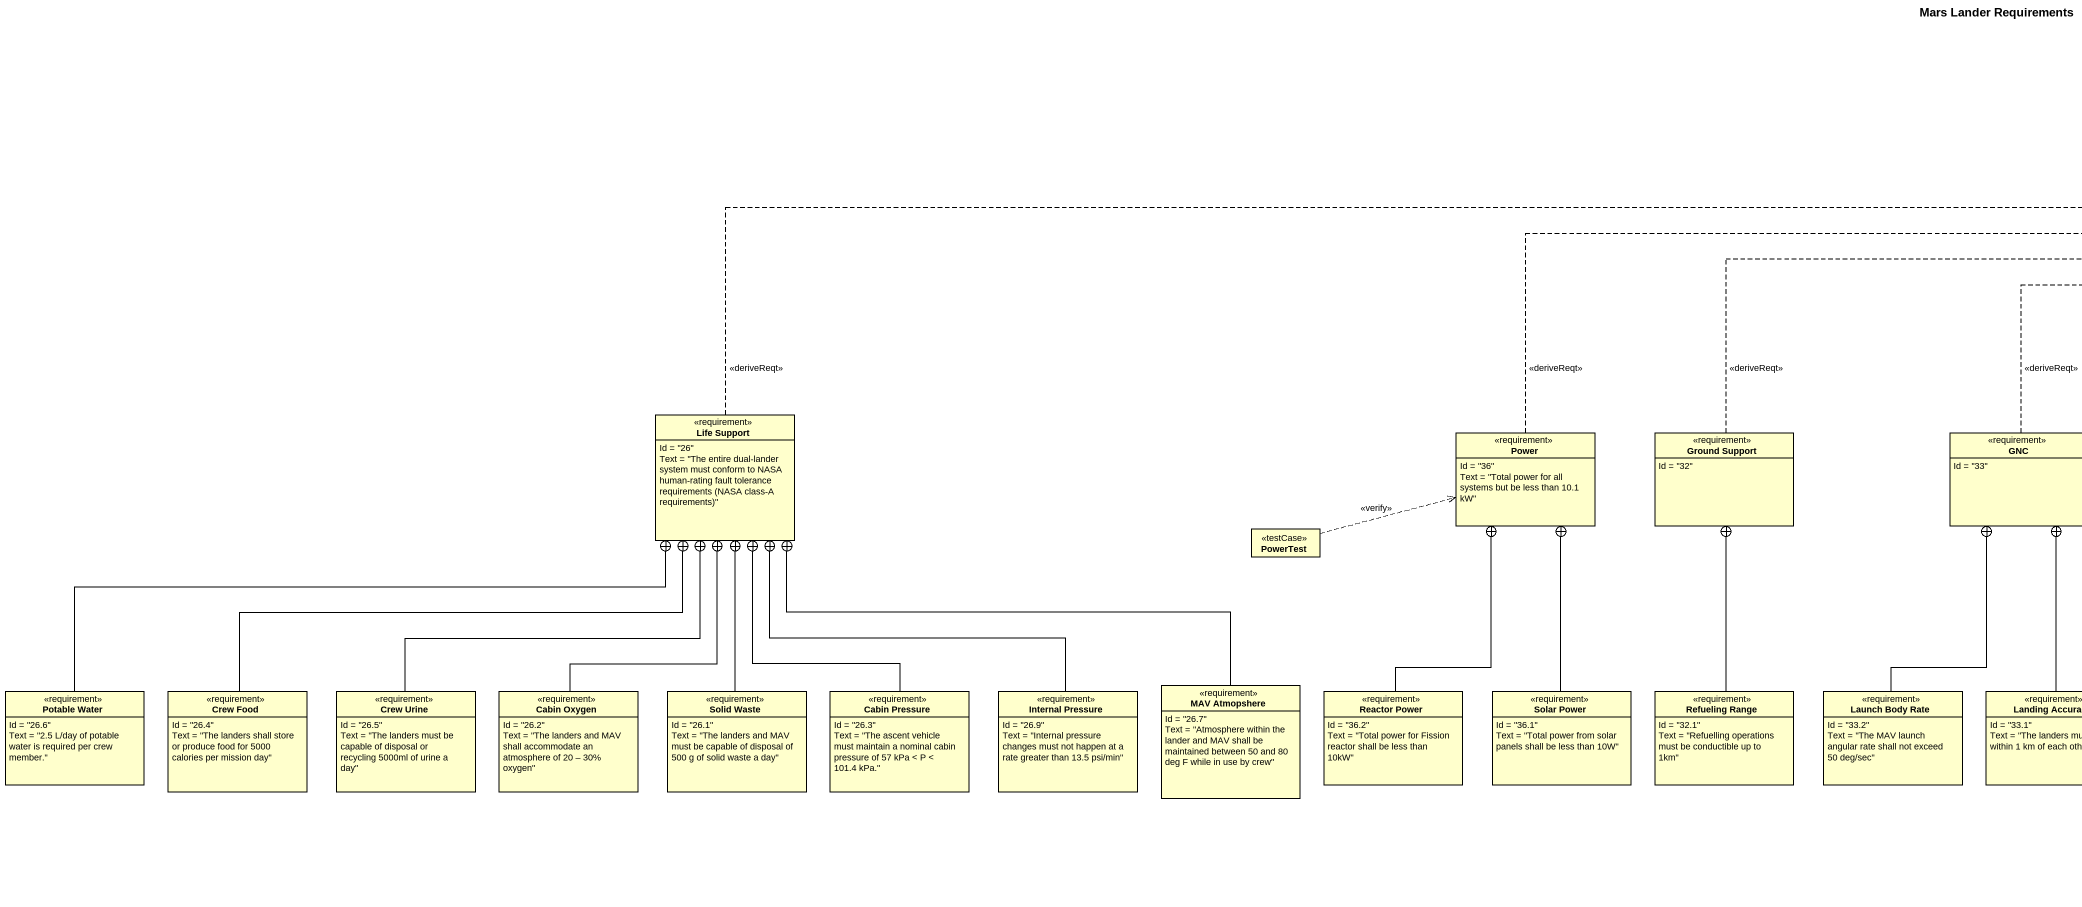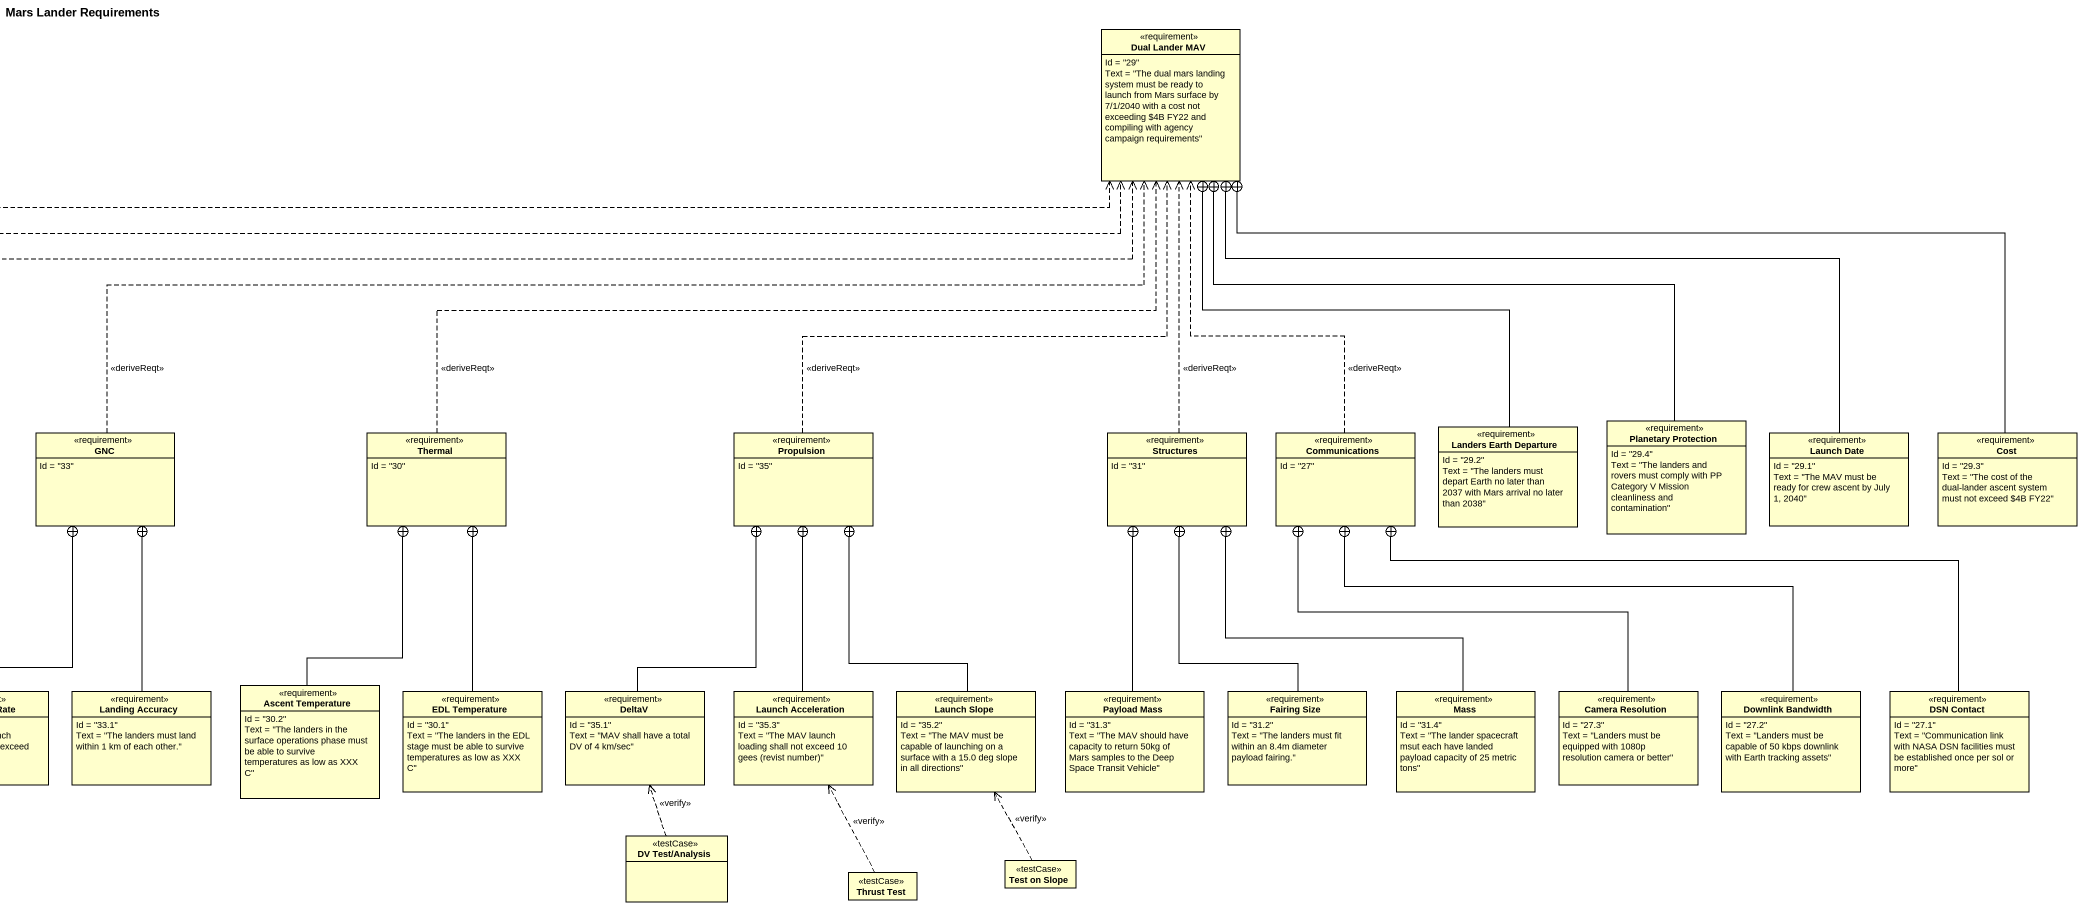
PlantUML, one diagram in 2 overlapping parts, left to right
@startuml
title Mars Lander Requirements
hide circle
hide empty members
class "Dual Lander MAV" as Dual_Lander_MAV <<requirement>> {
  Id = "29"
  Text = "The dual mars landing system must be ready to launch from Mars surface by 7/1/2040 with a cost not exceeding ~$4B FY22 and compiling with agency campaign requirements"
}
class "Life Support" as Life_Support <<requirement>> {
  Id = "26"
  {field} Text = "The entire dual-lander system must conform to NASA human-rating fault tolerance requirements (NASA class-A requirements)"
}
class "Landers Earth Departure" as Landers_Earth_Departure <<requirement>> {
  Id = "29.2"
  Text = "The landers must depart Earth no later than 2037 with Mars arrival no later than 2038"
}
class "Planetary Protection" as Planetary_Protection <<requirement>> {
  Id = "29.4"
  Text = "The landers and rovers must comply with PP Category V Mission cleanliness and contamination"
}
class Power <<requirement>> {
  Id = "36"
  Text = "Total power for all systems but be less than 10.1 kW"
}
class "Ground Support" as Ground_Support <<requirement>> {
  Id = "32"
}
class GNC <<requirement>> {
  Id = "33"
}
class Thermal <<requirement>> {
  Id = "30"
}
class Propulsion <<requirement>> {
  Id = "35"
}
class Structures <<requirement>> {
  Id = "31"
}
class Communications <<requirement>> {
  Id = "27"
}
class "Launch Date" as Launch_Date <<requirement>> {
  Id = "29.1"
  Text = "The MAV must be ready for crew ascent by July 1, 2040"
}
class Cost <<requirement>> {
  Id = "29.3"
  Text = "The cost of the dual-lander ascent system must not exceed ~$4B FY22"
}
class PowerTest <<testCase>>
class "Potable Water" as Potable_Water <<requirement>> {
  Id = "26.6"
  Text = "2.5 L/day of potable water is required per crew member."
}
class "Crew Food" as Crew_Food <<requirement>> {
  Id = "26.4"
  Text = "The landers shall store or produce food for 5000 calories per mission day"
}
class "Crew Urine" as Crew_Urine <<requirement>> {
  Id = "26.5"
  Text = "The landers must be capable of disposal or recycling 5000ml of urine a day"
}
class "Cabin Oxygen" as Cabin_Oxygen <<requirement>> {
  Id = "26.2"
  Text = "The landers and MAV shall accommodate an atmosphere of 20 – 30% oxygen"
}
class "Solid Waste" as Solid_Waste <<requirement>> {
  Id = "26.1"
  Text = "The landers and MAV must be capable of disposal of 500 g of solid waste a day"
}
class "Cabin Pressure" as Cabin_Pressure <<requirement>> {
  Id = "26.3"
  Text = "The ascent vehicle must maintain a nominal cabin pressure of 57 kPa < P < 101.4 kPa."
}
class "Internal Pressure" as Internal_Pressure <<requirement>> {
  Id = "26.9"
  Text = "Internal pressure changes must not happen at a rate greater than 13.5 psi/min"
}
class "MAV Atmopshere" as MAV_Atmopshere <<requirement>> {
  Id = "26.7"
  Text = "Atmosphere within the lander and MAV shall be maintained between 50 and 80 deg F while in use by crew"
}
class "Reactor Power" as Reactor_Power <<requirement>> {
  Id = "36.2"
  Text = "Total power for Fission reactor shall be less than 10kW"
}
class "Solar Power" as Solar_Power <<requirement>> {
  Id = "36.1"
  Text = "Total power from solar panels shall be less than 10W"
}
class "Refueling Range" as Refueling_Range <<requirement>> {
  Id = "32.1"
  Text = "Refuelling operations must be conductible up to 1km"
}
class "Launch Body Rate" as Launch_Body_Rate <<requirement>> {
  Id = "33.2"
  Text = "The MAV launch angular rate shall not exceed 50 deg/sec"
}
class "Landing Accuracy" as Landing_Accuracy <<requirement>> {
  Id = "33.1"
  Text = "The landers must land within 1 km of each other."
}
class "Ascent Temperature" as Ascent_Temperature <<requirement>> {
  Id = "30.2"
  Text = "The landers in the surface operations phase must be able to survive temperatures as low as XXX C"
}
class "EDL Temperature" as EDL_Temperature <<requirement>> {
  Id = "30.1"
  Text = "The landers in the EDL stage must be able to survive temperatures as low as XXX C"
}
class DeltaV <<requirement>> {
  Id = "35.1"
  Text = "MAV shall have a total DV of 4 km/sec"
}
class "Launch Acceleration" as Launch_Acceleration <<requirement>> {
  Id = "35.3"
  {field} Text = "The MAV launch loading shall not exceed 10 gees (revist number)"
}
class "Launch Slope" as Launch_Slope <<requirement>> {
  Id = "35.2"
  Text = "The MAV must be capable of launching on a surface with a 15.0 deg slope in all directions"
}
class "Payload Mass" as Payload_Mass <<requirement>> {
  Id = "31.3"
  Text = "The MAV should have capacity to return 50kg of Mars samples to the Deep Space Transit Vehicle"
}
class "Fairing Size" as Fairing_Size <<requirement>> {
  Id = "31.2"
  Text = "The landers must fit within an 8.4m diameter payload fairing."
}
class Mass <<requirement>> {
  Id = "31.4"
  Text = "The lander spacecraft msut each have landed payload capacity of 25 metric tons"
}
class "Camera Resolution" as Camera_Resolution <<requirement>> {
  Id = "27.3"
  Text = "Landers must be equipped with 1080p resolution camera or better"
}
class "Downlink Bandwidth" as Downlink_Bandwidth <<requirement>> {
  Id = "27.2"
  Text = "Landers must be capable of 50 kbps downlink with Earth tracking assets"
}
class "DSN Contact" as DSN_Contact <<requirement>> {
  Id = "27.1"
  Text = "Communication link with NASA DSN facilities must be established once per sol or more"
}
class "DV Test/Analysis" as DV_Test_Analysis <<testCase>>
class "Thrust Test" as Thrust_Test <<testCase>>
class "Test on Slope" as Test_on_Slope <<testCase>>
Life_Support .right.> Dual_Lander_MAV : <<deriveReqt>>
Landers_Earth_Departure -up-+ Dual_Lander_MAV
Planetary_Protection -up-+ Dual_Lander_MAV
Power .right.> Dual_Lander_MAV : <<deriveReqt>>
Ground_Support .right.> Dual_Lander_MAV : <<deriveReqt>>
GNC .right.> Dual_Lander_MAV : <<deriveReqt>>
Thermal .right.> Dual_Lander_MAV : <<deriveReqt>>
Propulsion .up.> Dual_Lander_MAV : <<deriveReqt>>
Structures .up.> Dual_Lander_MAV : <<deriveReqt>>
Communications .up.> Dual_Lander_MAV : <<deriveReqt>>
Launch_Date -left-+ Dual_Lander_MAV
Cost -left-+ Dual_Lander_MAV
PowerTest .right.> Power : <<verify>>
Potable_Water -right-+ Life_Support
Crew_Food -right-+ Life_Support
Crew_Urine -up-+ Life_Support
Cabin_Oxygen -up-+ Life_Support
Solid_Waste -up-+ Life_Support
Cabin_Pressure -up-+ Life_Support
Internal_Pressure -up-+ Life_Support
MAV_Atmopshere -left-+ Life_Support
Reactor_Power -up-+ Power
Solar_Power -up-+ Power
Refueling_Range -up-+ Ground_Support
Launch_Body_Rate -up-+ GNC
Landing_Accuracy -up-+ GNC
Ascent_Temperature -up-+ Thermal
EDL_Temperature -up-+ Thermal
DeltaV -up-+ Propulsion
Launch_Acceleration -up-+ Propulsion
Launch_Slope -up-+ Propulsion
Payload_Mass -up-+ Structures
Fairing_Size -up-+ Structures
Mass -up-+ Structures
Camera_Resolution -up-+ Communications
Downlink_Bandwidth -left-+ Communications
DSN_Contact -left-+ Communications
DV_Test_Analysis .up.> DeltaV : <<verify>>
Thrust_Test .up.> Launch_Acceleration : <<verify>>
Test_on_Slope .up.> Launch_Slope : <<verify>>
@enduml
